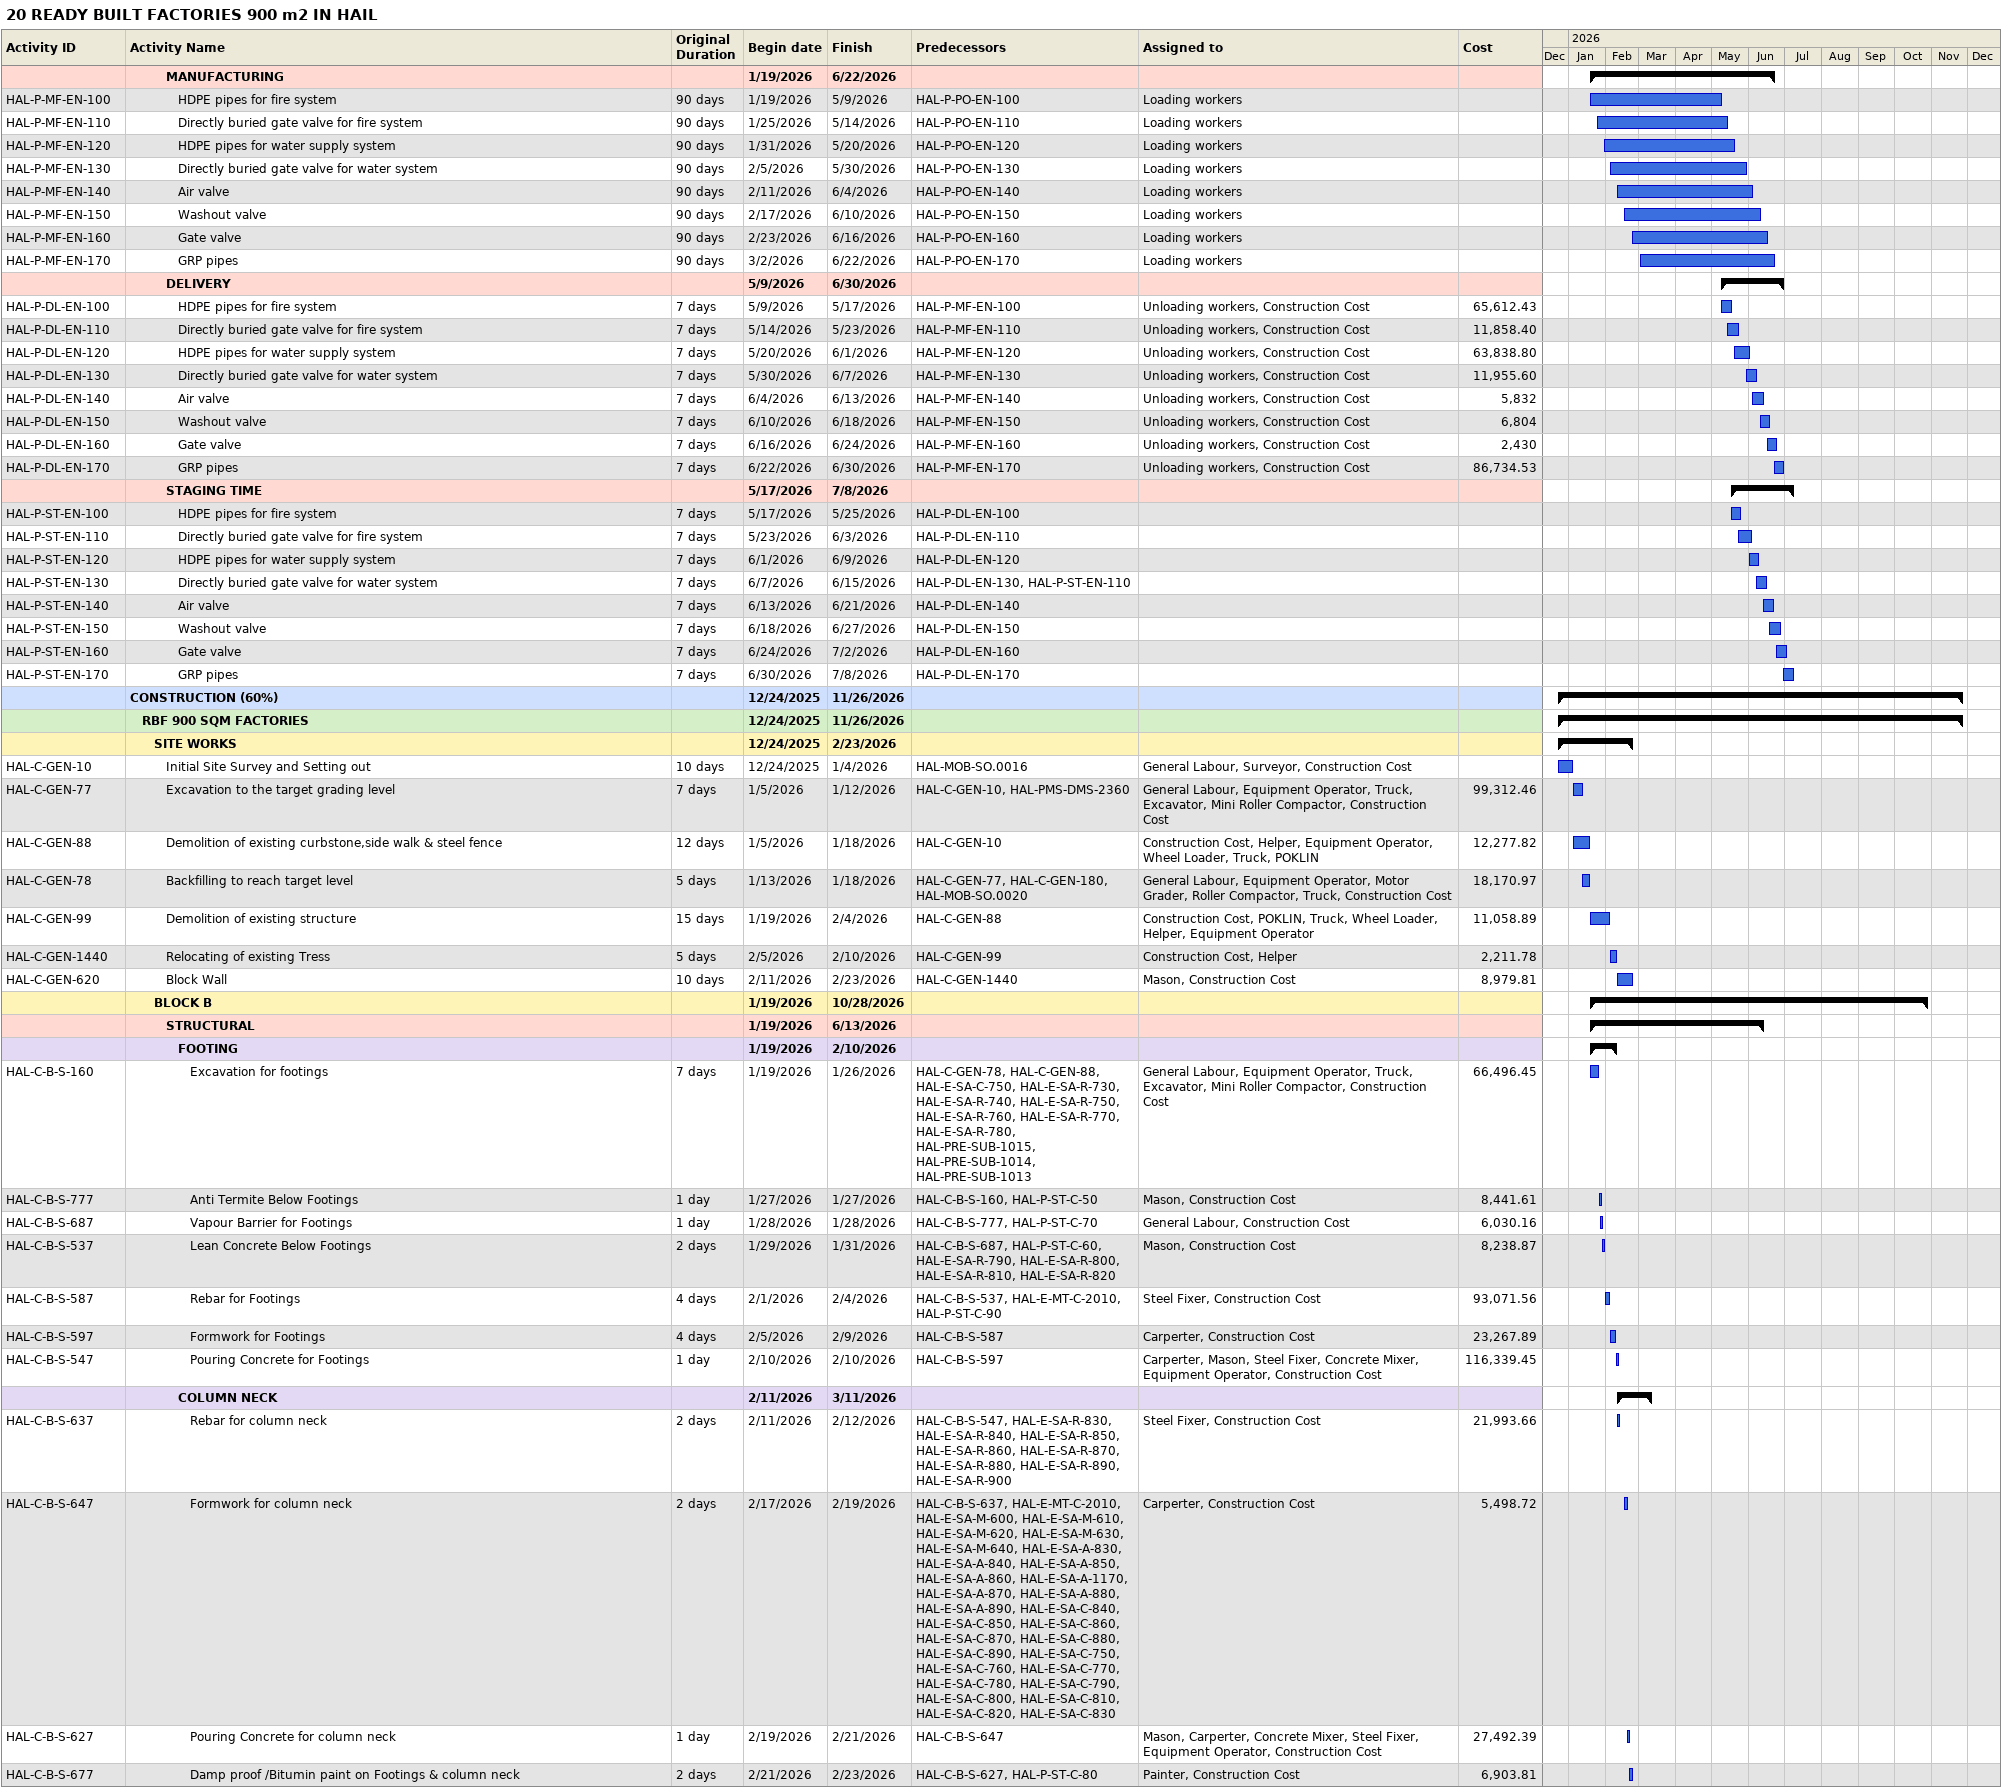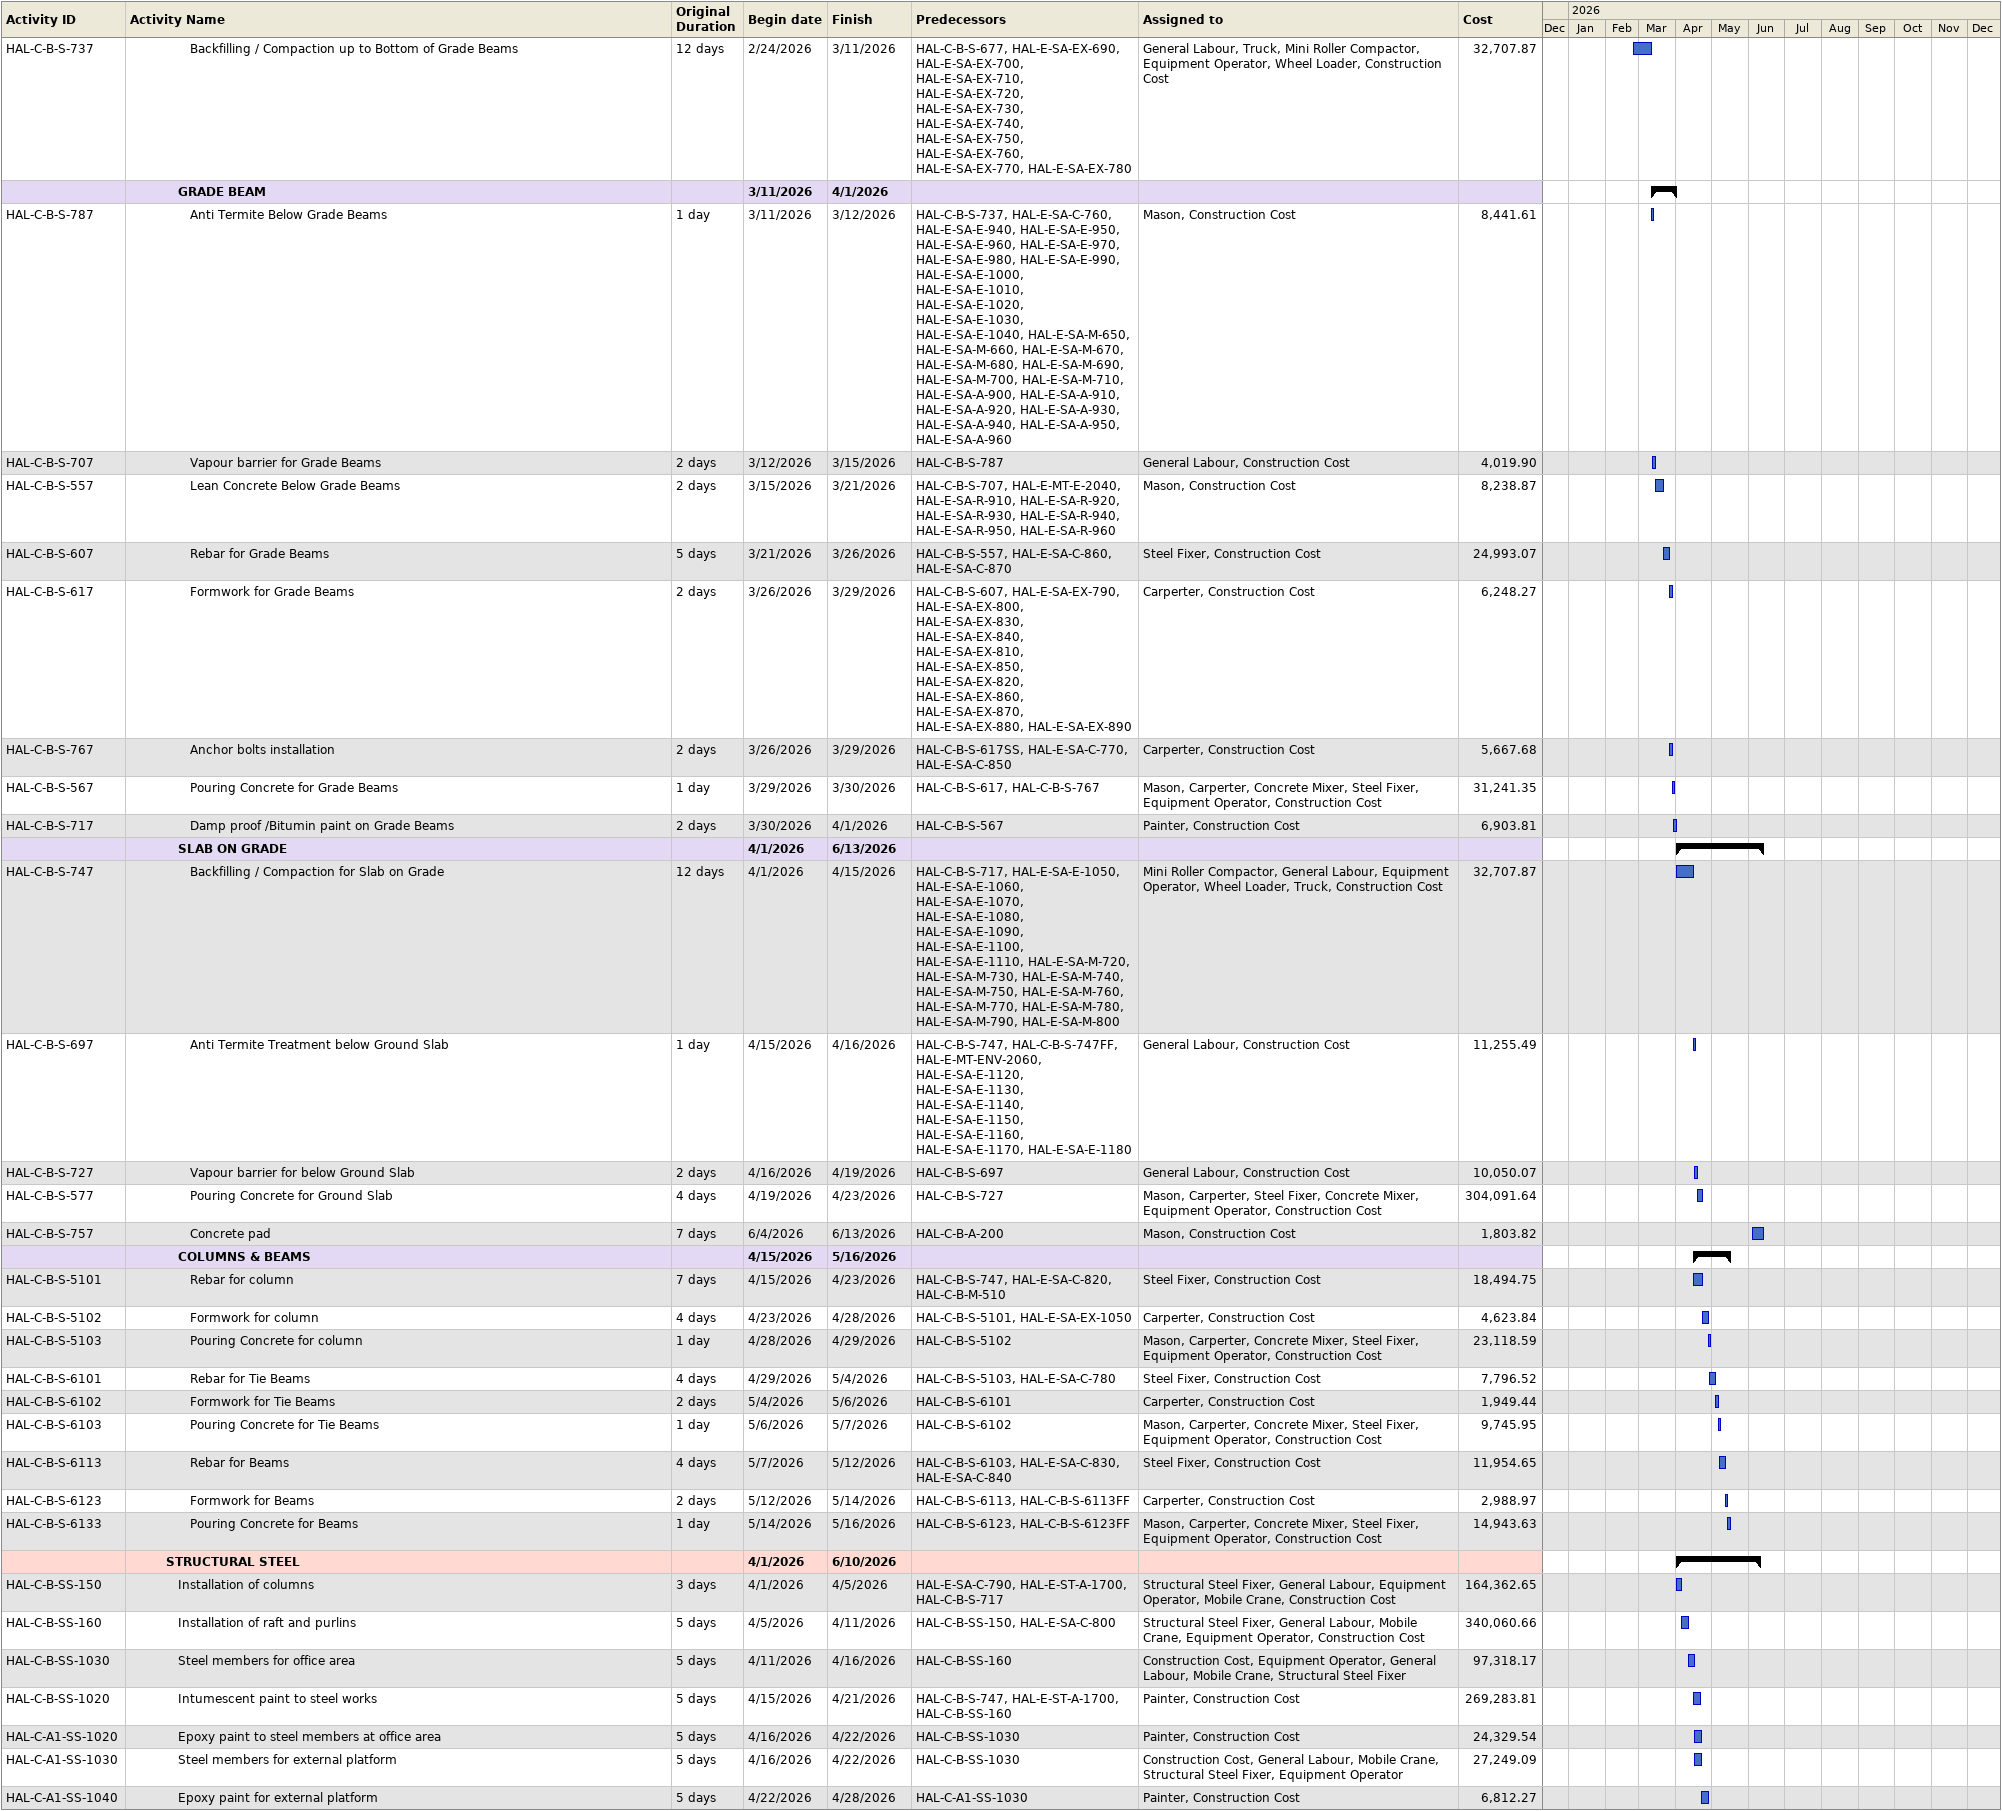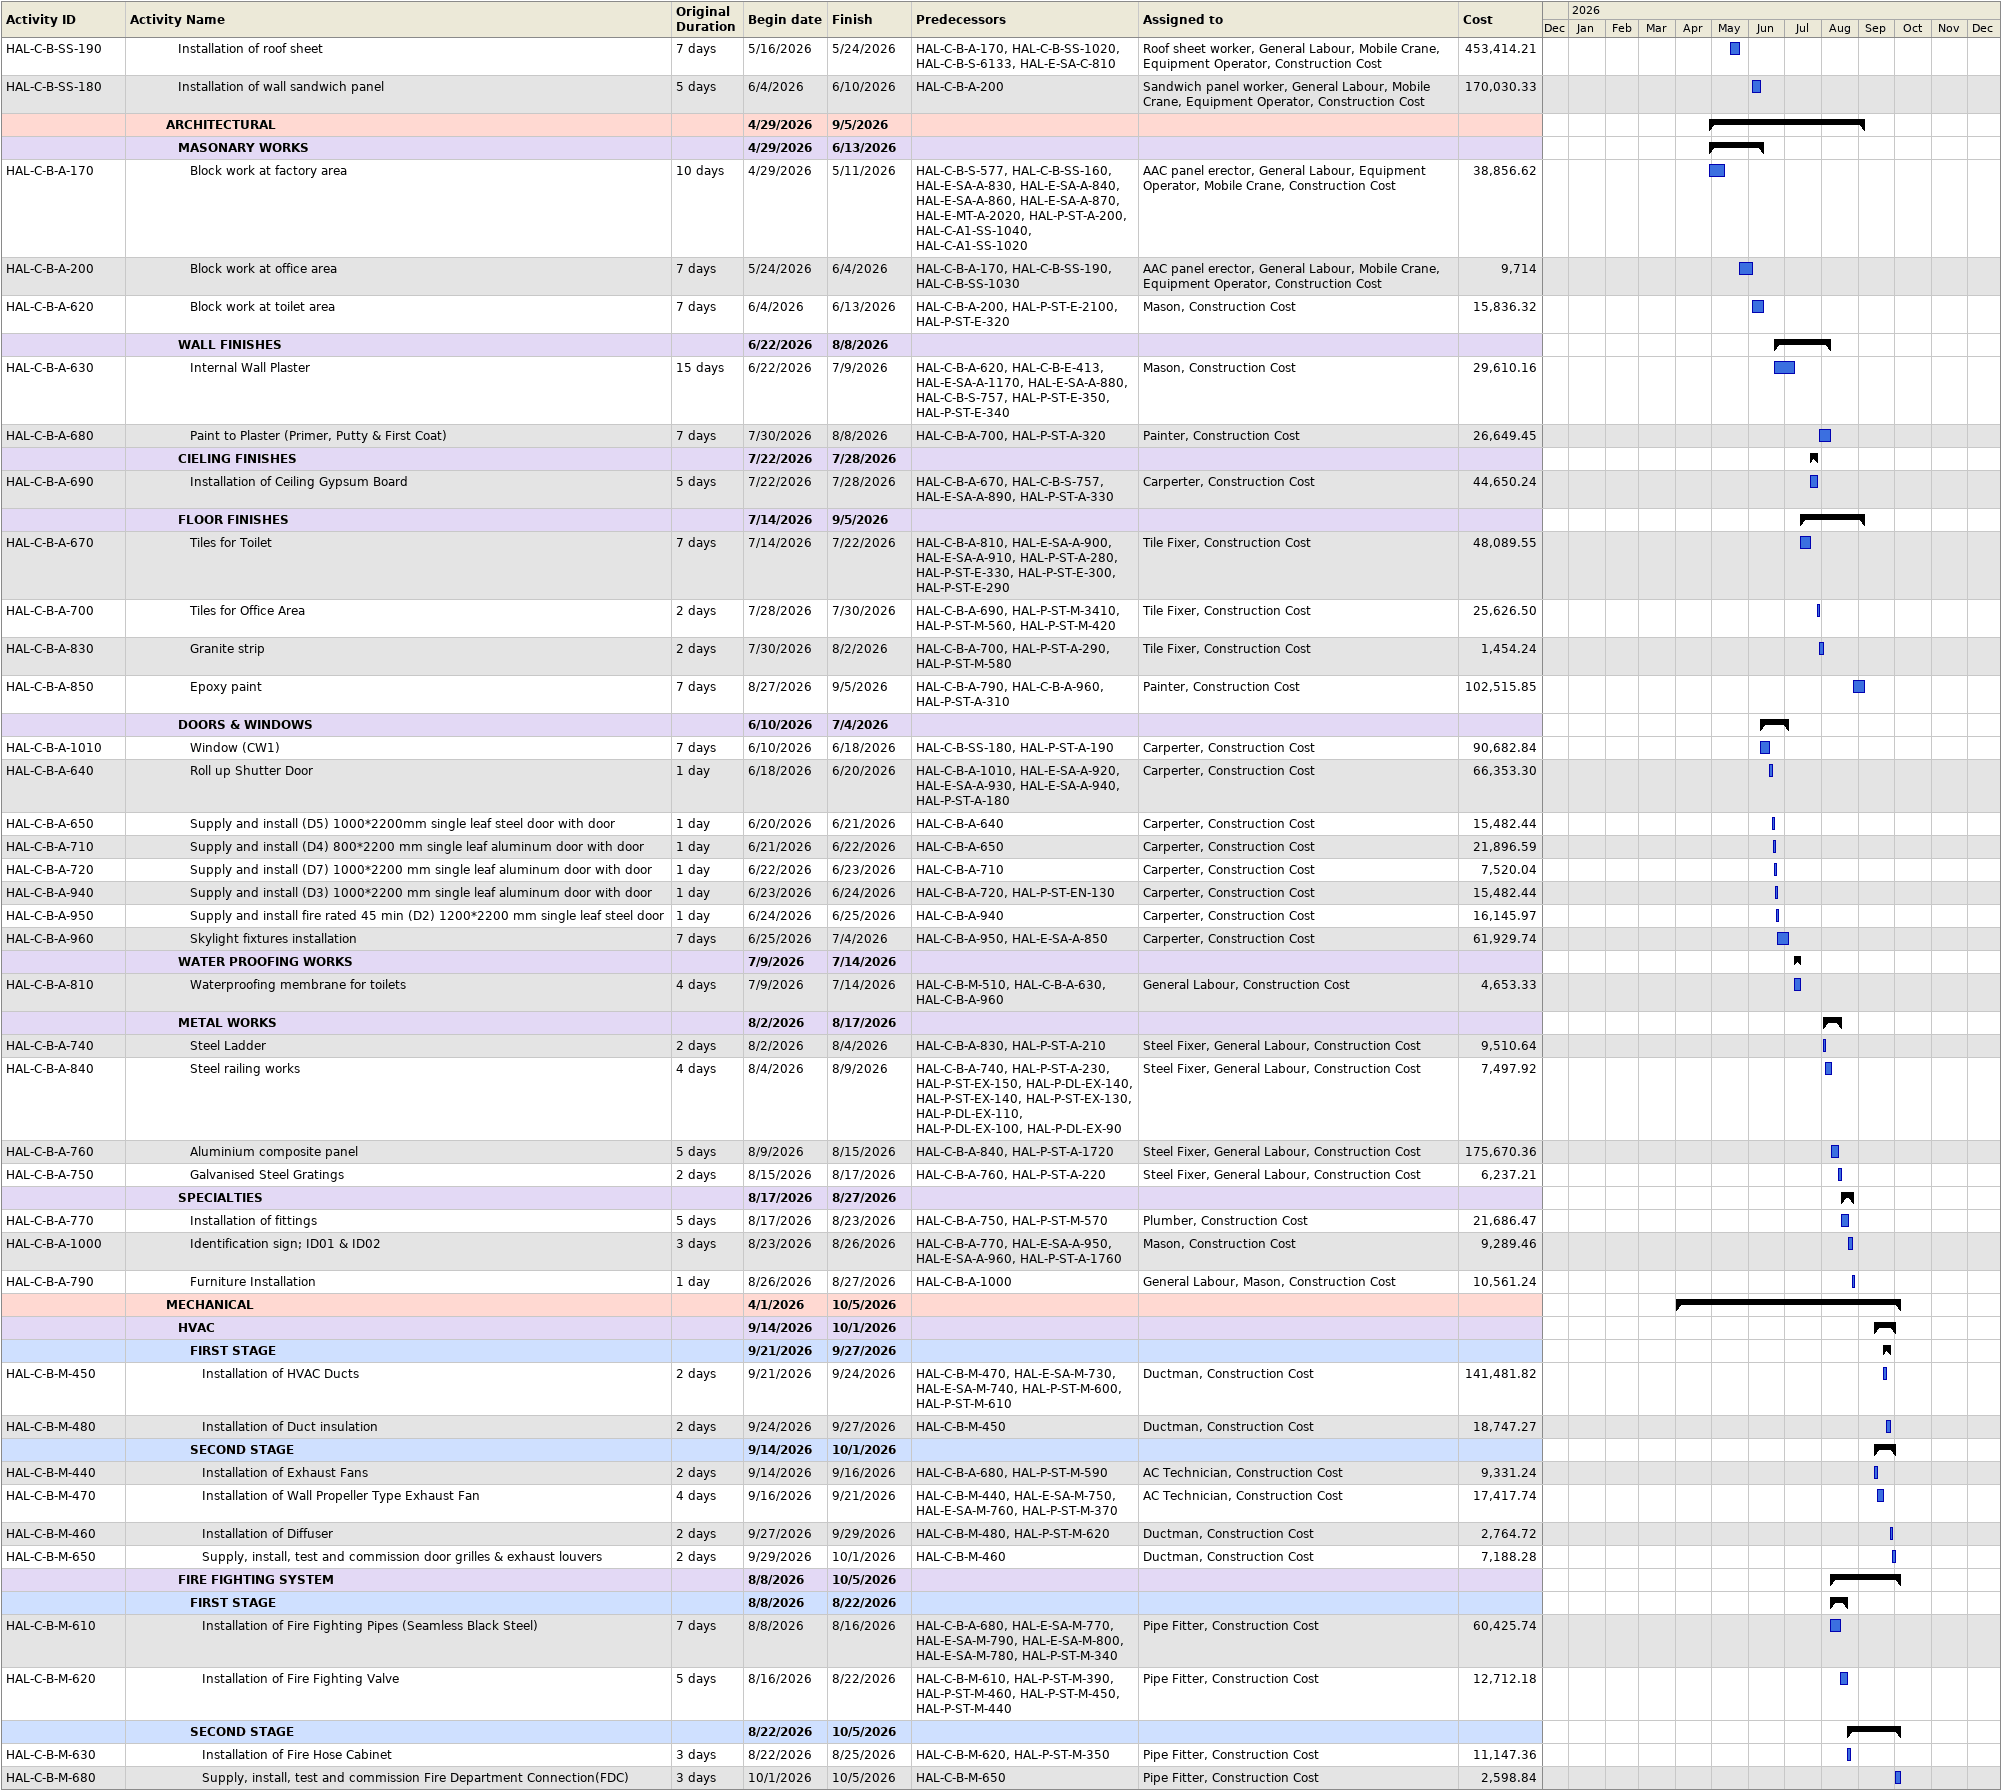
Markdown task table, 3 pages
20 READY BUILT FACTORIES 900 m2 IN HAIL

| ID | Level | Task | Original duration | Start | Finish | Predecessors | Resources | Cost |
|---|---|---|---|---|---|---|---|---|
|  | 4 | **MANUFACTURING** |  | 2026-01-19 | 2026-06-22 |  |  |  |
| HAL-P-MF-EN-100 | 5 | HDPE pipes for fire system | 90d | 2026-01-19 | 2026-05-09 | HAL-P-PO-EN-100 | Loading workers |  |
| HAL-P-MF-EN-110 | 5 | Directly buried gate valve for fire system | 90d | 2026-01-25 | 2026-05-14 | HAL-P-PO-EN-110 | Loading workers |  |
| HAL-P-MF-EN-120 | 5 | HDPE pipes for water supply system | 90d | 2026-01-31 | 2026-05-20 | HAL-P-PO-EN-120 | Loading workers |  |
| HAL-P-MF-EN-130 | 5 | Directly buried gate valve for water system | 90d | 2026-02-05 | 2026-05-30 | HAL-P-PO-EN-130 | Loading workers |  |
| HAL-P-MF-EN-140 | 5 | Air valve | 90d | 2026-02-11 | 2026-06-04 | HAL-P-PO-EN-140 | Loading workers |  |
| HAL-P-MF-EN-150 | 5 | Washout valve | 90d | 2026-02-17 | 2026-06-10 | HAL-P-PO-EN-150 | Loading workers |  |
| HAL-P-MF-EN-160 | 5 | Gate valve | 90d | 2026-02-23 | 2026-06-16 | HAL-P-PO-EN-160 | Loading workers |  |
| HAL-P-MF-EN-170 | 5 | GRP pipes | 90d | 2026-03-02 | 2026-06-22 | HAL-P-PO-EN-170 | Loading workers |  |
|  | 4 | **DELIVERY** |  | 2026-05-09 | 2026-06-30 |  |  |  |
| HAL-P-DL-EN-100 | 5 | HDPE pipes for fire system | 7d | 2026-05-09 | 2026-05-17 | HAL-P-MF-EN-100 | Unloading workers, Construction Cost | 65612.43 |
| HAL-P-DL-EN-110 | 5 | Directly buried gate valve for fire system | 7d | 2026-05-14 | 2026-05-23 | HAL-P-MF-EN-110 | Unloading workers, Construction Cost | 11858.40 |
| HAL-P-DL-EN-120 | 5 | HDPE pipes for water supply system | 7d | 2026-05-20 | 2026-06-01 | HAL-P-MF-EN-120 | Unloading workers, Construction Cost | 63838.80 |
| HAL-P-DL-EN-130 | 5 | Directly buried gate valve for water system | 7d | 2026-05-30 | 2026-06-07 | HAL-P-MF-EN-130 | Unloading workers, Construction Cost | 11955.60 |
| HAL-P-DL-EN-140 | 5 | Air valve | 7d | 2026-06-04 | 2026-06-13 | HAL-P-MF-EN-140 | Unloading workers, Construction Cost | 5832 |
| HAL-P-DL-EN-150 | 5 | Washout valve | 7d | 2026-06-10 | 2026-06-18 | HAL-P-MF-EN-150 | Unloading workers, Construction Cost | 6804 |
| HAL-P-DL-EN-160 | 5 | Gate valve | 7d | 2026-06-16 | 2026-06-24 | HAL-P-MF-EN-160 | Unloading workers, Construction Cost | 2430 |
| HAL-P-DL-EN-170 | 5 | GRP pipes | 7d | 2026-06-22 | 2026-06-30 | HAL-P-MF-EN-170 | Unloading workers, Construction Cost | 86734.53 |
|  | 4 | **STAGING TIME** |  | 2026-05-17 | 2026-07-08 |  |  |  |
| HAL-P-ST-EN-100 | 5 | HDPE pipes for fire system | 7d | 2026-05-17 | 2026-05-25 | HAL-P-DL-EN-100 |  |  |
| HAL-P-ST-EN-110 | 5 | Directly buried gate valve for fire system | 7d | 2026-05-23 | 2026-06-03 | HAL-P-DL-EN-110 |  |  |
| HAL-P-ST-EN-120 | 5 | HDPE pipes for water supply system | 7d | 2026-06-01 | 2026-06-09 | HAL-P-DL-EN-120 |  |  |
| HAL-P-ST-EN-130 | 5 | Directly buried gate valve for water system | 7d | 2026-06-07 | 2026-06-15 | HAL-P-DL-EN-130, HAL-P-ST-EN-110 |  |  |
| HAL-P-ST-EN-140 | 5 | Air valve | 7d | 2026-06-13 | 2026-06-21 | HAL-P-DL-EN-140 |  |  |
| HAL-P-ST-EN-150 | 5 | Washout valve | 7d | 2026-06-18 | 2026-06-27 | HAL-P-DL-EN-150 |  |  |
| HAL-P-ST-EN-160 | 5 | Gate valve | 7d | 2026-06-24 | 2026-07-02 | HAL-P-DL-EN-160 |  |  |
| HAL-P-ST-EN-170 | 5 | GRP pipes | 7d | 2026-06-30 | 2026-07-08 | HAL-P-DL-EN-170 |  |  |
|  | 1 | **CONSTRUCTION (60%)** |  | 2025-12-24 | 2026-11-26 |  |  |  |
|  | 2 | **RBF 900 SQM FACTORIES** |  | 2025-12-24 | 2026-11-26 |  |  |  |
|  | 3 | **SITE WORKS** |  | 2025-12-24 | 2026-02-23 |  |  |  |
| HAL-C-GEN-10 | 4 | Initial Site Survey and Setting out | 10d | 2025-12-24 | 2026-01-04 | HAL-MOB-SO.0016 | General Labour, Surveyor, Construction Cost |  |
| HAL-C-GEN-77 | 4 | Excavation to the target grading level | 7d | 2026-01-05 | 2026-01-12 | HAL-C-GEN-10, HAL-PMS-DMS-2360 | General Labour, Equipment Operator, Truck, Excavator, Mini Roller Compactor, Construction Cost | 99312.46 |
| HAL-C-GEN-88 | 4 | Demolition of existing curbstone,side walk & steel fence | 12d | 2026-01-05 | 2026-01-18 | HAL-C-GEN-10 | Construction Cost, Helper, Equipment Operator, Wheel Loader, Truck, POKLIN | 12277.82 |
| HAL-C-GEN-78 | 4 | Backfilling to reach target level | 5d | 2026-01-13 | 2026-01-18 | HAL-C-GEN-77, HAL-C-GEN-180, HAL-MOB-SO.0020 | General Labour, Equipment Operator, Motor Grader, Roller Compactor, Truck, Construction Cost | 18170.97 |
| HAL-C-GEN-99 | 4 | Demolition of existing structure | 15d | 2026-01-19 | 2026-02-04 | HAL-C-GEN-88 | Construction Cost, POKLIN, Truck, Wheel Loader, Helper, Equipment Operator | 11058.89 |
| HAL-C-GEN-1440 | 4 | Relocating of existing Tress | 5d | 2026-02-05 | 2026-02-10 | HAL-C-GEN-99 | Construction Cost, Helper | 2211.78 |
| HAL-C-GEN-620 | 4 | Block Wall | 10d | 2026-02-11 | 2026-02-23 | HAL-C-GEN-1440 | Mason, Construction Cost | 8979.81 |
|  | 3 | **BLOCK B** |  | 2026-01-19 | 2026-10-28 |  |  |  |
|  | 4 | **STRUCTURAL** |  | 2026-01-19 | 2026-06-13 |  |  |  |
|  | 5 | **FOOTING** |  | 2026-01-19 | 2026-02-10 |  |  |  |
| HAL-C-B-S-160 | 6 | Excavation for footings | 7d | 2026-01-19 | 2026-01-26 | HAL-C-GEN-78, HAL-C-GEN-88, HAL-E-SA-C-750, HAL-E-SA-R-730, HAL-E-SA-R-740, HAL-E-SA-R-750, HAL-E-SA-R-760, HAL-E-SA-R-770, HAL-E-SA-R-780, HAL-PRE-SUB-1015, HAL-PRE-SUB-1014, HAL-PRE-SUB-1013 | General Labour, Equipment Operator, Truck, Excavator, Mini Roller Compactor, Construction Cost | 66496.45 |
| HAL-C-B-S-777 | 6 | Anti Termite Below Footings | 1d | 2026-01-27 | 2026-01-27 | HAL-C-B-S-160, HAL-P-ST-C-50 | Mason, Construction Cost | 8441.61 |
| HAL-C-B-S-687 | 6 | Vapour Barrier for Footings | 1d | 2026-01-28 | 2026-01-28 | HAL-C-B-S-777, HAL-P-ST-C-70 | General Labour, Construction Cost | 6030.16 |
| HAL-C-B-S-537 | 6 | Lean Concrete Below Footings | 2d | 2026-01-29 | 2026-01-31 | HAL-C-B-S-687, HAL-P-ST-C-60, HAL-E-SA-R-790, HAL-E-SA-R-800, HAL-E-SA-R-810, HAL-E-SA-R-820 | Mason, Construction Cost | 8238.87 |
| HAL-C-B-S-587 | 6 | Rebar for Footings | 4d | 2026-02-01 | 2026-02-04 | HAL-C-B-S-537, HAL-E-MT-C-2010, HAL-P-ST-C-90 | Steel Fixer, Construction Cost | 93071.56 |
| HAL-C-B-S-597 | 6 | Formwork for Footings | 4d | 2026-02-05 | 2026-02-09 | HAL-C-B-S-587 | Carperter, Construction Cost | 23267.89 |
| HAL-C-B-S-547 | 6 | Pouring Concrete for Footings | 1d | 2026-02-10 | 2026-02-10 | HAL-C-B-S-597 | Carperter, Mason, Steel Fixer, Concrete Mixer, Equipment Operator, Construction Cost | 116339.45 |
|  | 5 | **COLUMN NECK** |  | 2026-02-11 | 2026-03-11 |  |  |  |
| HAL-C-B-S-637 | 6 | Rebar for column neck | 2d | 2026-02-11 | 2026-02-12 | HAL-C-B-S-547, HAL-E-SA-R-830, HAL-E-SA-R-840, HAL-E-SA-R-850, HAL-E-SA-R-860, HAL-E-SA-R-870, HAL-E-SA-R-880, HAL-E-SA-R-890, HAL-E-SA-R-900 | Steel Fixer, Construction Cost | 21993.66 |
| HAL-C-B-S-647 | 6 | Formwork for column neck | 2d | 2026-02-17 | 2026-02-19 | HAL-C-B-S-637, HAL-E-MT-C-2010, HAL-E-SA-M-600, HAL-E-SA-M-610, HAL-E-SA-M-620, HAL-E-SA-M-630, HAL-E-SA-M-640, HAL-E-SA-A-830, HAL-E-SA-A-840, HAL-E-SA-A-850, HAL-E-SA-A-860, HAL-E-SA-A-1170, HAL-E-SA-A-870, HAL-E-SA-A-880, HAL-E-SA-A-890, HAL-E-SA-C-840, HAL-E-SA-C-850, HAL-E-SA-C-860, HAL-E-SA-C-870, HAL-E-SA-C-880, HAL-E-SA-C-890, HAL-E-SA-C-750, HAL-E-SA-C-760, HAL-E-SA-C-770, HAL-E-SA-C-780, HAL-E-SA-C-790, HAL-E-SA-C-800, HAL-E-SA-C-810, HAL-E-SA-C-820, HAL-E-SA-C-830 | Carperter, Construction Cost | 5498.72 |
| HAL-C-B-S-627 | 6 | Pouring Concrete for column neck | 1d | 2026-02-19 | 2026-02-21 | HAL-C-B-S-647 | Mason, Carperter, Concrete Mixer, Steel Fixer, Equipment Operator, Construction Cost | 27492.39 |
| HAL-C-B-S-677 | 6 | Damp proof /Bitumin paint on Footings & column neck | 2d | 2026-02-21 | 2026-02-23 | HAL-C-B-S-627, HAL-P-ST-C-80 | Painter, Construction Cost | 6903.81 |
| HAL-C-B-S-737 | 6 | Backfilling / Compaction up to Bottom of Grade Beams | 12d | 2026-02-24 | 2026-03-11 | HAL-C-B-S-677, HAL-E-SA-EX-690, HAL-E-SA-EX-700, HAL-E-SA-EX-710, HAL-E-SA-EX-720, HAL-E-SA-EX-730, HAL-E-SA-EX-740, HAL-E-SA-EX-750, HAL-E-SA-EX-760, HAL-E-SA-EX-770, HAL-E-SA-EX-780 | General Labour, Truck, Mini Roller Compactor, Equipment Operator, Wheel Loader, Construction Cost | 32707.87 |
|  | 5 | **GRADE BEAM** |  | 2026-03-11 | 2026-04-01 |  |  |  |
| HAL-C-B-S-787 | 6 | Anti Termite Below Grade Beams | 1d | 2026-03-11 | 2026-03-12 | HAL-C-B-S-737, HAL-E-SA-C-760, HAL-E-SA-E-940, HAL-E-SA-E-950, HAL-E-SA-E-960, HAL-E-SA-E-970, HAL-E-SA-E-980, HAL-E-SA-E-990, HAL-E-SA-E-1000, HAL-E-SA-E-1010, HAL-E-SA-E-1020, HAL-E-SA-E-1030, HAL-E-SA-E-1040, HAL-E-SA-M-650, HAL-E-SA-M-660, HAL-E-SA-M-670, HAL-E-SA-M-680, HAL-E-SA-M-690, HAL-E-SA-M-700, HAL-E-SA-M-710, HAL-E-SA-A-900, HAL-E-SA-A-910, HAL-E-SA-A-920, HAL-E-SA-A-930, HAL-E-SA-A-940, HAL-E-SA-A-950, HAL-E-SA-A-960 | Mason, Construction Cost | 8441.61 |
| HAL-C-B-S-707 | 6 | Vapour barrier for Grade Beams | 2d | 2026-03-12 | 2026-03-15 | HAL-C-B-S-787 | General Labour, Construction Cost | 4019.90 |
| HAL-C-B-S-557 | 6 | Lean Concrete Below Grade Beams | 2d | 2026-03-15 | 2026-03-21 | HAL-C-B-S-707, HAL-E-MT-E-2040, HAL-E-SA-R-910, HAL-E-SA-R-920, HAL-E-SA-R-930, HAL-E-SA-R-940, HAL-E-SA-R-950, HAL-E-SA-R-960 | Mason, Construction Cost | 8238.87 |
| HAL-C-B-S-607 | 6 | Rebar for Grade Beams | 5d | 2026-03-21 | 2026-03-26 | HAL-C-B-S-557, HAL-E-SA-C-860, HAL-E-SA-C-870 | Steel Fixer, Construction Cost | 24993.07 |
| HAL-C-B-S-617 | 6 | Formwork for Grade Beams | 2d | 2026-03-26 | 2026-03-29 | HAL-C-B-S-607, HAL-E-SA-EX-790, HAL-E-SA-EX-800, HAL-E-SA-EX-830, HAL-E-SA-EX-840, HAL-E-SA-EX-810, HAL-E-SA-EX-850, HAL-E-SA-EX-820, HAL-E-SA-EX-860, HAL-E-SA-EX-870, HAL-E-SA-EX-880, HAL-E-SA-EX-890 | Carperter, Construction Cost | 6248.27 |
| HAL-C-B-S-767 | 6 | Anchor bolts installation | 2d | 2026-03-26 | 2026-03-29 | HAL-C-B-S-617SS, HAL-E-SA-C-770, HAL-E-SA-C-850 | Carperter, Construction Cost | 5667.68 |
| HAL-C-B-S-567 | 6 | Pouring Concrete for Grade Beams | 1d | 2026-03-29 | 2026-03-30 | HAL-C-B-S-617, HAL-C-B-S-767 | Mason, Carperter, Concrete Mixer, Steel Fixer, Equipment Operator, Construction Cost | 31241.35 |
| HAL-C-B-S-717 | 6 | Damp proof /Bitumin paint on Grade Beams | 2d | 2026-03-30 | 2026-04-01 | HAL-C-B-S-567 | Painter, Construction Cost | 6903.81 |
|  | 5 | **SLAB ON GRADE** |  | 2026-04-01 | 2026-06-13 |  |  |  |
| HAL-C-B-S-747 | 6 | Backfilling / Compaction for Slab on Grade | 12d | 2026-04-01 | 2026-04-15 | HAL-C-B-S-717, HAL-E-SA-E-1050, HAL-E-SA-E-1060, HAL-E-SA-E-1070, HAL-E-SA-E-1080, HAL-E-SA-E-1090, HAL-E-SA-E-1100, HAL-E-SA-E-1110, HAL-E-SA-M-720, HAL-E-SA-M-730, HAL-E-SA-M-740, HAL-E-SA-M-750, HAL-E-SA-M-760, HAL-E-SA-M-770, HAL-E-SA-M-780, HAL-E-SA-M-790, HAL-E-SA-M-800 | Mini Roller Compactor, General Labour, Equipment Operator, Wheel Loader, Truck, Construction Cost | 32707.87 |
| HAL-C-B-S-697 | 6 | Anti Termite Treatment below Ground Slab | 1d | 2026-04-15 | 2026-04-16 | HAL-C-B-S-747, HAL-C-B-S-747FF, HAL-E-MT-ENV-2060, HAL-E-SA-E-1120, HAL-E-SA-E-1130, HAL-E-SA-E-1140, HAL-E-SA-E-1150, HAL-E-SA-E-1160, HAL-E-SA-E-1170, HAL-E-SA-E-1180 | General Labour, Construction Cost | 11255.49 |
| HAL-C-B-S-727 | 6 | Vapour barrier for below Ground Slab | 2d | 2026-04-16 | 2026-04-19 | HAL-C-B-S-697 | General Labour, Construction Cost | 10050.07 |
| HAL-C-B-S-577 | 6 | Pouring Concrete for Ground Slab | 4d | 2026-04-19 | 2026-04-23 | HAL-C-B-S-727 | Mason, Carperter, Steel Fixer, Concrete Mixer, Equipment Operator, Construction Cost | 304091.64 |
| HAL-C-B-S-757 | 6 | Concrete pad | 7d | 2026-06-04 | 2026-06-13 | HAL-C-B-A-200 | Mason, Construction Cost | 1803.82 |
|  | 5 | **COLUMNS & BEAMS** |  | 2026-04-15 | 2026-05-16 |  |  |  |
| HAL-C-B-S-5101 | 6 | Rebar for column | 7d | 2026-04-15 | 2026-04-23 | HAL-C-B-S-747, HAL-E-SA-C-820, HAL-C-B-M-510 | Steel Fixer, Construction Cost | 18494.75 |
| HAL-C-B-S-5102 | 6 | Formwork for column | 4d | 2026-04-23 | 2026-04-28 | HAL-C-B-S-5101, HAL-E-SA-EX-1050 | Carperter, Construction Cost | 4623.84 |
| HAL-C-B-S-5103 | 6 | Pouring Concrete for column | 1d | 2026-04-28 | 2026-04-29 | HAL-C-B-S-5102 | Mason, Carperter, Concrete Mixer, Steel Fixer, Equipment Operator, Construction Cost | 23118.59 |
| HAL-C-B-S-6101 | 6 | Rebar for Tie Beams | 4d | 2026-04-29 | 2026-05-04 | HAL-C-B-S-5103, HAL-E-SA-C-780 | Steel Fixer, Construction Cost | 7796.52 |
| HAL-C-B-S-6102 | 6 | Formwork for Tie Beams | 2d | 2026-05-04 | 2026-05-06 | HAL-C-B-S-6101 | Carperter, Construction Cost | 1949.44 |
| HAL-C-B-S-6103 | 6 | Pouring Concrete for Tie Beams | 1d | 2026-05-06 | 2026-05-07 | HAL-C-B-S-6102 | Mason, Carperter, Concrete Mixer, Steel Fixer, Equipment Operator, Construction Cost | 9745.95 |
| HAL-C-B-S-6113 | 6 | Rebar for Beams | 4d | 2026-05-07 | 2026-05-12 | HAL-C-B-S-6103, HAL-E-SA-C-830, HAL-E-SA-C-840 | Steel Fixer, Construction Cost | 11954.65 |
| HAL-C-B-S-6123 | 6 | Formwork for Beams | 2d | 2026-05-12 | 2026-05-14 | HAL-C-B-S-6113, HAL-C-B-S-6113FF | Carperter, Construction Cost | 2988.97 |
| HAL-C-B-S-6133 | 6 | Pouring Concrete for Beams | 1d | 2026-05-14 | 2026-05-16 | HAL-C-B-S-6123, HAL-C-B-S-6123FF | Mason, Carperter, Concrete Mixer, Steel Fixer, Equipment Operator, Construction Cost | 14943.63 |
|  | 4 | **STRUCTURAL STEEL** |  | 2026-04-01 | 2026-06-10 |  |  |  |
| HAL-C-B-SS-150 | 5 | Installation of columns | 3d | 2026-04-01 | 2026-04-05 | HAL-E-SA-C-790, HAL-E-ST-A-1700, HAL-C-B-S-717 | Structural Steel Fixer, General Labour, Equipment Operator, Mobile Crane, Construction Cost | 164362.65 |
| HAL-C-B-SS-160 | 5 | Installation of raft and purlins | 5d | 2026-04-05 | 2026-04-11 | HAL-C-B-SS-150, HAL-E-SA-C-800 | Structural Steel Fixer, General Labour, Mobile Crane, Equipment Operator, Construction Cost | 340060.66 |
| HAL-C-B-SS-1030 | 5 | Steel members for office area | 5d | 2026-04-11 | 2026-04-16 | HAL-C-B-SS-160 | Construction Cost, Equipment Operator, General Labour, Mobile Crane, Structural Steel Fixer | 97318.17 |
| HAL-C-B-SS-1020 | 5 | Intumescent paint to steel works | 5d | 2026-04-15 | 2026-04-21 | HAL-C-B-S-747, HAL-E-ST-A-1700, HAL-C-B-SS-160 | Painter, Construction Cost | 269283.81 |
| HAL-C-A1-SS-1020 | 5 | Epoxy paint to steel members at office area | 5d | 2026-04-16 | 2026-04-22 | HAL-C-B-SS-1030 | Painter, Construction Cost | 24329.54 |
| HAL-C-A1-SS-1030 | 5 | Steel members for external platform | 5d | 2026-04-16 | 2026-04-22 | HAL-C-B-SS-1030 | Construction Cost, General Labour, Mobile Crane, Structural Steel Fixer, Equipment Operator | 27249.09 |
| HAL-C-A1-SS-1040 | 5 | Epoxy paint for external platform | 5d | 2026-04-22 | 2026-04-28 | HAL-C-A1-SS-1030 | Painter, Construction Cost | 6812.27 |
| HAL-C-B-SS-190 | 5 | Installation of roof sheet | 7d | 2026-05-16 | 2026-05-24 | HAL-C-B-A-170, HAL-C-B-SS-1020, HAL-C-B-S-6133, HAL-E-SA-C-810 | Roof sheet worker, General Labour, Mobile Crane, Equipment Operator, Construction Cost | 453414.21 |
| HAL-C-B-SS-180 | 5 | Installation of wall sandwich panel | 5d | 2026-06-04 | 2026-06-10 | HAL-C-B-A-200 | Sandwich panel worker, General Labour, Mobile Crane, Equipment Operator, Construction Cost | 170030.33 |
|  | 4 | **ARCHITECTURAL** |  | 2026-04-29 | 2026-09-05 |  |  |  |
|  | 5 | **MASONARY WORKS** |  | 2026-04-29 | 2026-06-13 |  |  |  |
| HAL-C-B-A-170 | 6 | Block work at factory area | 10d | 2026-04-29 | 2026-05-11 | HAL-C-B-S-577, HAL-C-B-SS-160, HAL-E-SA-A-830, HAL-E-SA-A-840, HAL-E-SA-A-860, HAL-E-SA-A-870, HAL-E-MT-A-2020, HAL-P-ST-A-200, HAL-C-A1-SS-1040, HAL-C-A1-SS-1020 | AAC panel erector, General Labour, Equipment Operator, Mobile Crane, Construction Cost | 38856.62 |
| HAL-C-B-A-200 | 6 | Block work at office area | 7d | 2026-05-24 | 2026-06-04 | HAL-C-B-A-170, HAL-C-B-SS-190, HAL-C-B-SS-1030 | AAC panel erector, General Labour, Mobile Crane, Equipment Operator, Construction Cost | 9714 |
| HAL-C-B-A-620 | 6 | Block work at toilet area | 7d | 2026-06-04 | 2026-06-13 | HAL-C-B-A-200, HAL-P-ST-E-2100, HAL-P-ST-E-320 | Mason, Construction Cost | 15836.32 |
|  | 5 | **WALL FINISHES** |  | 2026-06-22 | 2026-08-08 |  |  |  |
| HAL-C-B-A-630 | 6 | Internal Wall Plaster | 15d | 2026-06-22 | 2026-07-09 | HAL-C-B-A-620, HAL-C-B-E-413, HAL-E-SA-A-1170, HAL-E-SA-A-880, HAL-C-B-S-757, HAL-P-ST-E-350, HAL-P-ST-E-340 | Mason, Construction Cost | 29610.16 |
| HAL-C-B-A-680 | 6 | Paint to Plaster (Primer, Putty & First Coat) | 7d | 2026-07-30 | 2026-08-08 | HAL-C-B-A-700, HAL-P-ST-A-320 | Painter, Construction Cost | 26649.45 |
|  | 5 | **CIELING FINISHES** |  | 2026-07-22 | 2026-07-28 |  |  |  |
| HAL-C-B-A-690 | 6 | Installation of Ceiling Gypsum Board | 5d | 2026-07-22 | 2026-07-28 | HAL-C-B-A-670, HAL-C-B-S-757, HAL-E-SA-A-890, HAL-P-ST-A-330 | Carperter, Construction Cost | 44650.24 |
|  | 5 | **FLOOR FINISHES** |  | 2026-07-14 | 2026-09-05 |  |  |  |
| HAL-C-B-A-670 | 6 | Tiles for Toilet | 7d | 2026-07-14 | 2026-07-22 | HAL-C-B-A-810, HAL-E-SA-A-900, HAL-E-SA-A-910, HAL-P-ST-A-280, HAL-P-ST-E-330, HAL-P-ST-E-300, HAL-P-ST-E-290 | Tile Fixer, Construction Cost | 48089.55 |
| HAL-C-B-A-700 | 6 | Tiles for Office Area | 2d | 2026-07-28 | 2026-07-30 | HAL-C-B-A-690, HAL-P-ST-M-3410, HAL-P-ST-M-560, HAL-P-ST-M-420 | Tile Fixer, Construction Cost | 25626.50 |
| HAL-C-B-A-830 | 6 | Granite strip | 2d | 2026-07-30 | 2026-08-02 | HAL-C-B-A-700, HAL-P-ST-A-290, HAL-P-ST-M-580 | Tile Fixer, Construction Cost | 1454.24 |
| HAL-C-B-A-850 | 6 | Epoxy paint | 7d | 2026-08-27 | 2026-09-05 | HAL-C-B-A-790, HAL-C-B-A-960, HAL-P-ST-A-310 | Painter, Construction Cost | 102515.85 |
|  | 5 | **DOORS & WINDOWS** |  | 2026-06-10 | 2026-07-04 |  |  |  |
| HAL-C-B-A-1010 | 6 | Window (CW1) | 7d | 2026-06-10 | 2026-06-18 | HAL-C-B-SS-180, HAL-P-ST-A-190 | Carperter, Construction Cost | 90682.84 |
| HAL-C-B-A-640 | 6 | Roll up Shutter Door | 1d | 2026-06-18 | 2026-06-20 | HAL-C-B-A-1010, HAL-E-SA-A-920, HAL-E-SA-A-930, HAL-E-SA-A-940, HAL-P-ST-A-180 | Carperter, Construction Cost | 66353.30 |
| HAL-C-B-A-650 | 6 | Supply and install (D5) 1000*2200mm single leaf steel door with door | 1d | 2026-06-20 | 2026-06-21 | HAL-C-B-A-640 | Carperter, Construction Cost | 15482.44 |
| HAL-C-B-A-710 | 6 | Supply and install (D4) 800*2200 mm single leaf aluminum door with door | 1d | 2026-06-21 | 2026-06-22 | HAL-C-B-A-650 | Carperter, Construction Cost | 21896.59 |
| HAL-C-B-A-720 | 6 | Supply and install (D7) 1000*2200 mm single leaf aluminum door with door | 1d | 2026-06-22 | 2026-06-23 | HAL-C-B-A-710 | Carperter, Construction Cost | 7520.04 |
| HAL-C-B-A-940 | 6 | Supply and install (D3) 1000*2200 mm single leaf aluminum door with door | 1d | 2026-06-23 | 2026-06-24 | HAL-C-B-A-720, HAL-P-ST-EN-130 | Carperter, Construction Cost | 15482.44 |
| HAL-C-B-A-950 | 6 | Supply and install fire rated 45 min (D2) 1200*2200 mm single leaf steel door | 1d | 2026-06-24 | 2026-06-25 | HAL-C-B-A-940 | Carperter, Construction Cost | 16145.97 |
| HAL-C-B-A-960 | 6 | Skylight fixtures installation | 7d | 2026-06-25 | 2026-07-04 | HAL-C-B-A-950, HAL-E-SA-A-850 | Carperter, Construction Cost | 61929.74 |
|  | 5 | **WATER PROOFING WORKS** |  | 2026-07-09 | 2026-07-14 |  |  |  |
| HAL-C-B-A-810 | 6 | Waterproofing membrane for toilets | 4d | 2026-07-09 | 2026-07-14 | HAL-C-B-M-510, HAL-C-B-A-630, HAL-C-B-A-960 | General Labour, Construction Cost | 4653.33 |
|  | 5 | **METAL WORKS** |  | 2026-08-02 | 2026-08-17 |  |  |  |
| HAL-C-B-A-740 | 6 | Steel Ladder | 2d | 2026-08-02 | 2026-08-04 | HAL-C-B-A-830, HAL-P-ST-A-210 | Steel Fixer, General Labour, Construction Cost | 9510.64 |
| HAL-C-B-A-840 | 6 | Steel railing works | 4d | 2026-08-04 | 2026-08-09 | HAL-C-B-A-740, HAL-P-ST-A-230, HAL-P-ST-EX-150, HAL-P-DL-EX-140, HAL-P-ST-EX-140, HAL-P-ST-EX-130, HAL-P-DL-EX-110, HAL-P-DL-EX-100, HAL-P-DL-EX-90 | Steel Fixer, General Labour, Construction Cost | 7497.92 |
| HAL-C-B-A-760 | 6 | Aluminium composite panel | 5d | 2026-08-09 | 2026-08-15 | HAL-C-B-A-840, HAL-P-ST-A-1720 | Steel Fixer, General Labour, Construction Cost | 175670.36 |
| HAL-C-B-A-750 | 6 | Galvanised Steel Gratings | 2d | 2026-08-15 | 2026-08-17 | HAL-C-B-A-760, HAL-P-ST-A-220 | Steel Fixer, General Labour, Construction Cost | 6237.21 |
|  | 5 | **SPECIALTIES** |  | 2026-08-17 | 2026-08-27 |  |  |  |
| HAL-C-B-A-770 | 6 | Installation of fittings | 5d | 2026-08-17 | 2026-08-23 | HAL-C-B-A-750, HAL-P-ST-M-570 | Plumber, Construction Cost | 21686.47 |
| HAL-C-B-A-1000 | 6 | Identification sign; ID01 & ID02 | 3d | 2026-08-23 | 2026-08-26 | HAL-C-B-A-770, HAL-E-SA-A-950, HAL-E-SA-A-960, HAL-P-ST-A-1760 | Mason, Construction Cost | 9289.46 |
| HAL-C-B-A-790 | 6 | Furniture Installation | 1d | 2026-08-26 | 2026-08-27 | HAL-C-B-A-1000 | General Labour, Mason, Construction Cost | 10561.24 |
|  | 4 | **MECHANICAL** |  | 2026-04-01 | 2026-10-05 |  |  |  |
|  | 5 | **HVAC** |  | 2026-09-14 | 2026-10-01 |  |  |  |
|  | 6 | **FIRST STAGE** |  | 2026-09-21 | 2026-09-27 |  |  |  |
| HAL-C-B-M-450 | 7 | Installation of HVAC Ducts | 2d | 2026-09-21 | 2026-09-24 | HAL-C-B-M-470, HAL-E-SA-M-730, HAL-E-SA-M-740, HAL-P-ST-M-600, HAL-P-ST-M-610 | Ductman, Construction Cost | 141481.82 |
| HAL-C-B-M-480 | 7 | Installation of Duct insulation | 2d | 2026-09-24 | 2026-09-27 | HAL-C-B-M-450 | Ductman, Construction Cost | 18747.27 |
|  | 6 | **SECOND STAGE** |  | 2026-09-14 | 2026-10-01 |  |  |  |
| HAL-C-B-M-440 | 7 | Installation of Exhaust Fans | 2d | 2026-09-14 | 2026-09-16 | HAL-C-B-A-680, HAL-P-ST-M-590 | AC Technician, Construction Cost | 9331.24 |
| HAL-C-B-M-470 | 7 | Installation of Wall Propeller Type Exhaust Fan | 4d | 2026-09-16 | 2026-09-21 | HAL-C-B-M-440, HAL-E-SA-M-750, HAL-E-SA-M-760, HAL-P-ST-M-370 | AC Technician, Construction Cost | 17417.74 |
| HAL-C-B-M-460 | 7 | Installation of Diffuser | 2d | 2026-09-27 | 2026-09-29 | HAL-C-B-M-480, HAL-P-ST-M-620 | Ductman, Construction Cost | 2764.72 |
| HAL-C-B-M-650 | 7 | Supply, install, test and commission door grilles & exhaust louvers | 2d | 2026-09-29 | 2026-10-01 | HAL-C-B-M-460 | Ductman, Construction Cost | 7188.28 |
|  | 5 | **FIRE FIGHTING SYSTEM** |  | 2026-08-08 | 2026-10-05 |  |  |  |
|  | 6 | **FIRST STAGE** |  | 2026-08-08 | 2026-08-22 |  |  |  |
| HAL-C-B-M-610 | 7 | Installation of Fire Fighting Pipes (Seamless Black Steel) | 7d | 2026-08-08 | 2026-08-16 | HAL-C-B-A-680, HAL-E-SA-M-770, HAL-E-SA-M-790, HAL-E-SA-M-800, HAL-E-SA-M-780, HAL-P-ST-M-340 | Pipe Fitter, Construction Cost | 60425.74 |
| HAL-C-B-M-620 | 7 | Installation of Fire Fighting Valve | 5d | 2026-08-16 | 2026-08-22 | HAL-C-B-M-610, HAL-P-ST-M-390, HAL-P-ST-M-460, HAL-P-ST-M-450, HAL-P-ST-M-440 | Pipe Fitter, Construction Cost | 12712.18 |
|  | 6 | **SECOND STAGE** |  | 2026-08-22 | 2026-10-05 |  |  |  |
| HAL-C-B-M-630 | 7 | Installation of Fire Hose Cabinet | 3d | 2026-08-22 | 2026-08-25 | HAL-C-B-M-620, HAL-P-ST-M-350 | Pipe Fitter, Construction Cost | 11147.36 |
| HAL-C-B-M-680 | 7 | Supply, install, test and commission Fire Department Connection(FDC) | 3d | 2026-10-01 | 2026-10-05 | HAL-C-B-M-650 | Pipe Fitter, Construction Cost | 2598.84 |
